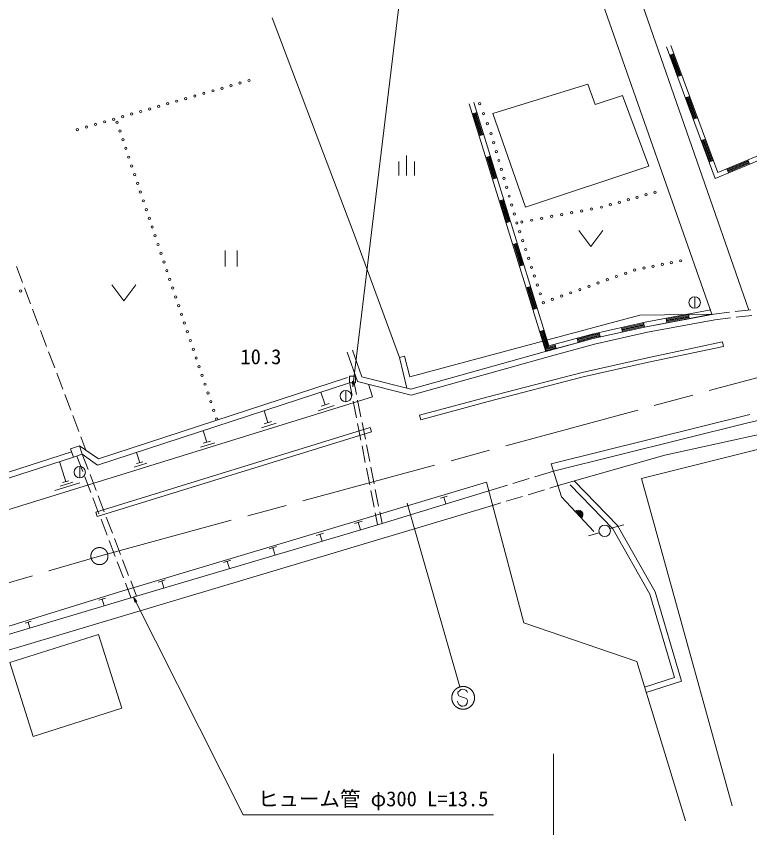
# Model space of a CAD drawing. Units: millimetres, scale not verified. Extents: x 40000 to 680000, y 20000 to 380000.
# Drawn here: x 157882 to 222317, y 266833 to 338134 of the extents above; entities that cross this region are included whole.
import ezdxf
from ezdxf.enums import TextEntityAlignment as Align

# ---------------------------------------------------------------- set-up
doc = ezdxf.new("R2010")
doc.units = ezdxf.units.MM
doc.header["$LTSCALE"] = 1000
doc.linetypes.add('CHAIN', pattern=[18.5, 12, -1.5, 3.5, -1.5])
for name, color, linetype, lineweight in [('M-BMK', 2, 'CHAIN', 13), ('M-STR-HTXT', 7, 'Continuous', 13), ('M-STR-STRC', 7, 'Continuous', 13), ('M-WORK', 1, 'Continuous', 13)]:
    doc.layers.add(name, color=color, linetype=linetype, lineweight=lineweight)
doc.styles.add('ＭＳ ゴシック', font='')
doc.styles.get('ＭＳ ゴシック').set_extended_font_data('MS Gothic')

# ---------------------------------------------------------------- blocks, each defined once
blk = doc.blocks.new('open_arrow')
at = {"color": 0, "linetype": 'Continuous', "lineweight": -2}
blk.add_lwpolyline([(7.5, 1.25), (0, 0), (7.5, -1.25)], dxfattribs=at)

msp = doc.modelspace()

# ---------------------------------------------------------------- linework, layer by layer
at = {"layer": 'M-BMK'}
for p, q in [((165192, 290701), (239945, 310992)), ((125228, 279019), (165192, 290701))]:
    msp.add_line(p, q, dxfattribs=at)
msp.add_circle((165192, 290701), 750, dxfattribs=at)
at = {"layer": 'M-STR-HTXT'}
msp.add_line((205080, 273338), (205080, 262590), dxfattribs=at)
for points in [[(187437, 305563), (192215, 345091), (212356, 345091)], [(168190, 287108), (177816, 267978), (199816, 267978)]]:
    msp.add_lwpolyline(points, dxfattribs=at)
at = {"layer": 'M-STR-STRC'}
for p, q in [((192223, 295344), (196863, 279210)), ((196810, 278874), (196681, 278735)), ((196941, 278967), (196810, 278874)), ((197107, 279001), (196941, 278967)), ((197222, 278984), (197107, 279001)), ((197367, 278912), (197222, 278984)), ((197477, 278838), (197367, 278912)), ((197511, 278726), (197477, 278838)), ((196681, 278735), (196665, 278622)), ((196665, 278622), (196751, 278439)), ((196751, 278439), (196902, 278366)), ((196902, 278366), (197435, 278178)), ((197435, 278178), (197515, 278006)), ((196669, 277847), (196630, 277957)), ((196753, 277669), (196669, 277847)), ((196856, 277596), (196753, 277669)), ((197003, 277521), (196856, 277596)), ((197123, 277504), (197003, 277521)), ((197290, 277533), (197123, 277504)), ((197415, 277629), (197290, 277533)), ((197486, 277778), (197415, 277629)), ((197515, 278006), (197486, 277778))]:
    msp.add_line(p, q, dxfattribs=at)
msp.add_lwpolyline([(198139, 278249), (198139, 278267), (198139, 278284), (198138, 278302), (198137, 278319), (198136, 278337), (198134, 278354), (198132, 278371), (198130, 278389), (198127, 278406), (198124, 278423), (198121, 278441), (198117, 278458), (198114, 278475), (198109, 278492), (198105, 278509), (198100, 278526), (198095, 278542), (198090, 278559), (198085, 278576), (198079, 278592), (198073, 278609), (198066, 278625), (198059, 278641), (198052, 278657), (198045, 278673), (198038, 278689), (198030, 278704), (198022, 278720), (198013, 278735), (198005, 278751), (197996, 278766), (197987, 278780), (197977, 278795), (197967, 278810), (197958, 278824), (197947, 278838), (197937, 278852), (197926, 278866), (197915, 278880), (197904, 278894), (197893, 278907), (197881, 278920), (197869, 278933), (197857, 278945), (197845, 278958), (197832, 278970), (197820, 278982), (197807, 278994), (197794, 279006), (197780, 279017), (197767, 279028), (197753, 279039), (197739, 279049), (197725, 279060), (197711, 279070), (197696, 279080), (197682, 279089), (197667, 279099), (197652, 279108), (197637, 279117), (197622, 279125), (197606, 279134), (197591, 279142), (197575, 279149), (197559, 279157), (197543, 279164), (197527, 279171), (197511, 279178), (197495, 279184), (197478, 279190), (197462, 279196), (197445, 279201), (197428, 279207), (197412, 279211), (197395, 279216), (197378, 279220), (197361, 279224), (197344, 279228), (197326, 279232), (197309, 279235), (197292, 279238), (197275, 279240), (197257, 279242), (197240, 279244), (197222, 279246), (197205, 279247), (197187, 279248), (197170, 279249), (197152, 279249), (197135, 279249), (197117, 279249), (197100, 279248), (197083, 279248), (197065, 279246), (197048, 279245), (197030, 279243), (197013, 279241), (196995, 279239), (196978, 279236), (196961, 279233), (196944, 279230), (196927, 279226), (196910, 279222), (196893, 279218), (196876, 279214), (196859, 279209), (196842, 279204), (196825, 279199), (196809, 279193), (196792, 279187), (196776, 279181), (196760, 279174), (196744, 279168), (196728, 279161), (196712, 279153), (196696, 279146), (196680, 279138), (196665, 279129), (196649, 279121), (196634, 279112), (196619, 279103), (196604, 279094), (196590, 279085), (196575, 279075), (196561, 279065), (196547, 279055), (196533, 279044), (196519, 279033), (196505, 279022), (196492, 279011), (196479, 279000), (196465, 278988), (196453, 278976), (196440, 278964), (196428, 278952), (196415, 278939), (196403, 278926), (196392, 278913), (196380, 278900), (196369, 278887), (196358, 278873), (196347, 278859), (196337, 278845), (196326, 278831), (196316, 278817), (196306, 278803), (196297, 278788), (196288, 278773), (196278, 278758), (196270, 278743), (196261, 278728), (196253, 278712), (196245, 278697), (196237, 278681), (196230, 278665), (196223, 278649), (196216, 278633), (196209, 278617), (196203, 278600), (196197, 278584), (196191, 278567), (196186, 278551), (196181, 278534), (196176, 278517), (196171, 278500), (196167, 278483), (196163, 278466), (196160, 278449), (196156, 278432), (196153, 278415), (196150, 278397), (196148, 278380), (196146, 278363), (196144, 278345), (196142, 278328), (196141, 278310), (196140, 278293), (196140, 278275), (196139, 278258), (196139, 278240), (196140, 278223), (196140, 278206), (196141, 278188), (196142, 278171), (196144, 278153), (196146, 278136), (196148, 278118), (196150, 278101), (196153, 278084), (196156, 278067), (196160, 278049), (196163, 278032), (196167, 278015), (196171, 277998), (196176, 277981), (196181, 277964), (196186, 277948), (196191, 277931), (196197, 277915), (196203, 277898), (196209, 277882), (196216, 277866), (196223, 277849), (196230, 277833), (196237, 277818), (196245, 277802), (196253, 277786), (196261, 277771), (196270, 277756), (196278, 277740), (196288, 277725), (196297, 277711), (196306, 277696), (196316, 277681), (196326, 277667), (196337, 277653), (196347, 277639), (196358, 277625), (196369, 277612), (196380, 277598), (196392, 277585), (196403, 277572), (196415, 277559), (196428, 277547), (196440, 277534), (196453, 277522), (196465, 277510), (196479, 277499), (196492, 277487), (196505, 277476), (196519, 277465), (196533, 277454), (196547, 277444), (196561, 277434), (196575, 277424), (196590, 277414), (196604, 277404), (196619, 277395), (196634, 277386), (196649, 277377), (196665, 277369), (196680, 277361), (196696, 277353), (196712, 277345), (196728, 277338), (196744, 277331), (196760, 277324), (196776, 277318), (196792, 277311), (196809, 277305), (196825, 277300), (196842, 277294), (196859, 277289), (196876, 277285), (196893, 277280), (196910, 277276), (196927, 277272), (196944, 277269), (196961, 277265), (196978, 277262), (196995, 277260), (197013, 277257), (197030, 277255), (197048, 277253), (197065, 277252), (197083, 277251), (197100, 277250), (197117, 277249), (197135, 277249), (197152, 277249), (197170, 277250), (197187, 277250), (197205, 277251), (197222, 277253), (197240, 277254), (197257, 277256), (197275, 277258), (197292, 277261), (197309, 277264), (197326, 277267), (197344, 277270), (197361, 277274), (197378, 277278), (197395, 277282), (197412, 277287), (197428, 277292), (197445, 277297), (197462, 277303), (197478, 277308), (197495, 277314), (197511, 277321), (197527, 277327), (197543, 277334), (197559, 277342), (197575, 277349), (197591, 277357), (197606, 277365), (197622, 277373), (197637, 277382), (197652, 277391), (197667, 277400), (197682, 277409), (197696, 277419), (197711, 277429), (197725, 277439), (197739, 277449), (197753, 277460), (197767, 277471), (197780, 277482), (197794, 277493), (197807, 277505), (197820, 277516), (197832, 277528), (197845, 277541), (197857, 277553), (197869, 277566), (197881, 277579), (197893, 277592), (197904, 277605), (197915, 277618), (197926, 277632), (197937, 277646), (197947, 277660), (197958, 277674), (197967, 277689), (197977, 277703), (197987, 277718), (197996, 277733), (198005, 277748), (198013, 277763), (198022, 277779), (198030, 277794), (198038, 277810), (198045, 277826), (198052, 277841), (198059, 277857), (198066, 277874), (198073, 277890), (198079, 277906), (198085, 277923), (198090, 277939), (198095, 277956), (198100, 277973), (198105, 277990), (198109, 278007), (198114, 278024), (198117, 278041), (198121, 278058), (198124, 278075), (198127, 278092), (198130, 278110), (198132, 278127), (198134, 278144), (198136, 278162), (198137, 278179), (198138, 278197), (198139, 278214), (198139, 278232)], close=True, dxfattribs=at)
at = {"layer": 'M-WORK'}
for p, q in [((211289, 343773), (222227, 312321)), ((208055, 343055), (218972, 311958)), ((184241, 327759), (180364, 337989)), ((219272, 323870), (214996, 335432)), ((219502, 324400), (215371, 335571)), ((215640, 334844), (215265, 334706)), ((216033, 332857), (215340, 334733)), ((216108, 332885), (215415, 334761)), ((216183, 332913), (215490, 334789)), ((216259, 332941), (215565, 334817)), ((215958, 332830), (216334, 332968)), ((208091, 332172), (199748, 329584)), ((208739, 330387), (208091, 332172)), ((211137, 331160), (208739, 330387)), ((213454, 324953), (211137, 331160)), ((217027, 331093), (216652, 330954)), ((217421, 329106), (216727, 330982)), ((217496, 329134), (216802, 331009)), ((217571, 329161), (216877, 331037)), ((217646, 329189), (216952, 331065)), ((204412, 308683), (197683, 330424)), ((204680, 309171), (198065, 330542)), ((198336, 329667), (197954, 329549)), ((198621, 327662), (198030, 329572)), ((198698, 327685), (198107, 329596)), ((198774, 327709), (198183, 329620)), ((198851, 327733), (198259, 329643)), ((199748, 329584), (202629, 321347)), ((231784, 329561), (219502, 324400)), ((217346, 329078), (217721, 329217)), ((231525, 329019), (219272, 323870)), ((187597, 318888), (184241, 327759)), ((198545, 327638), (198927, 327756)), ((218415, 327341), (218040, 327202)), ((218958, 325410), (218265, 327285)), ((219033, 325437), (218340, 327313)), ((218808, 325354), (218115, 327230)), ((218883, 325382), (218190, 327258)), ((192178, 324143), (192178, 325893)), ((199519, 325846), (199136, 325728)), ((191478, 324143), (191478, 325368)), ((192878, 324143), (192878, 325368)), ((199804, 323841), (199213, 325751)), ((199881, 323864), (199289, 325775)), ((199957, 323888), (199366, 325799)), ((200033, 323912), (199442, 325822)), ((218733, 325326), (219108, 325465)), ((222174, 325437), (220330, 324662)), ((222205, 325363), (220361, 324588)), ((222236, 325289), (220392, 324514)), ((222267, 325215), (220423, 324440)), ((222298, 325142), (222143, 325510)), ((202629, 321347), (213454, 324953)), ((220299, 324735), (220454, 324367)), ((199728, 323817), (200110, 323935)), ((200701, 322025), (200319, 321906)), ((200987, 320020), (200396, 321930)), ((201063, 320043), (200472, 321954)), ((201140, 320067), (200548, 321977)), ((201216, 320090), (200625, 322001)), ((200910, 319996), (201293, 320114)), ((191543, 308139), (187597, 318888)), ((207301, 319295), (208351, 317895)), ((208351, 317895), (209401, 319295)), ((201884, 318204), (201502, 318085)), ((202170, 316198), (201578, 318109)), ((202246, 316222), (201655, 318133)), ((202322, 316246), (201731, 318156)), ((202399, 316269), (201808, 318180)), ((176241, 317538), (176241, 316138)), ((177291, 316138), (177291, 317538)), ((157901, 316138), (158431, 314735)), ((202093, 316175), (202475, 316293)), ((166290, 314529), (167340, 313129)), ((167340, 313129), (168390, 314529)), ((158608, 314267), (159138, 312864)), ((203067, 314382), (202685, 314264)), ((203352, 312377), (202761, 314288)), ((203429, 312401), (202837, 314311)), ((203505, 312425), (202914, 314335)), ((203582, 312448), (202990, 314359)), ((217479, 313483), (217479, 312483)), ((159315, 312396), (159845, 310993)), ((203276, 312354), (203658, 312472)), ((218897, 312350), (213141, 311246)), ((221033, 312180), (222408, 312342)), ((192443, 306457), (212653, 311883)), ((212653, 311883), (219162, 311960)), ((213222, 310854), (219162, 311960)), ((218972, 311958), (213222, 310854)), ((214968, 311597), (215044, 311204)), ((216948, 311895), (214983, 311518)), ((216963, 311816), (214999, 311439)), ((216978, 311738), (215014, 311361)), ((216993, 311659), (215029, 311282)), ((217008, 311581), (216933, 311974)), ((219162, 311960), (220536, 312122)), ((219237, 311465), (220618, 311628)), ((221114, 311687), (222496, 311849)), ((213141, 311246), (208471, 310208)), ((213011, 311135), (211059, 310701)), ((213028, 311057), (211076, 310623)), ((213046, 310979), (211093, 310545)), ((213063, 310901), (211111, 310467)), ((213080, 310823), (212994, 311213)), ((213322, 310364), (219237, 311465)), ((160022, 310525), (160552, 309122)), ((203867, 310443), (204249, 310561)), ((203944, 310467), (204466, 308780)), ((204519, 308878), (204020, 310490)), ((204097, 310514), (204573, 308975)), ((204626, 309073), (204173, 310538)), ((208471, 310208), (204680, 309171)), ((208490, 310130), (209106, 310267)), ((209124, 310189), (208509, 310053)), ((208567, 309820), (213222, 310854)), ((213222, 310854), (208567, 309820)), ((208687, 309334), (213322, 310364)), ((209176, 309955), (209089, 310345)), ((211041, 310779), (211128, 310389)), ((208567, 309820), (204412, 308683)), ((204993, 308845), (208567, 309820)), ((207249, 309459), (207143, 309845)), ((208490, 310130), (207164, 309767)), ((207185, 309690), (208509, 310053)), ((208528, 309975), (207207, 309613)), ((207228, 309536), (208548, 309897)), ((208528, 309975), (209141, 310111)), ((209158, 310033), (208548, 309897)), ((213340, 308127), (219922, 309513)), ((220005, 309121), (219922, 309513)), ((187434, 308789), (188246, 306450)), ((192557, 305364), (204993, 308845)), ((205289, 309005), (204466, 308780)), ((204519, 308878), (205268, 309083)), ((205247, 309160), (204573, 308975)), ((204626, 309073), (205226, 309237)), ((205126, 308363), (208687, 309334)), ((205310, 308928), (205205, 309314)), ((213424, 307736), (220005, 309121)), ((160729, 308654), (161259, 307251)), ((186962, 308625), (187862, 306032)), ((191543, 308139), (191993, 308257)), ((192181, 305458), (191543, 308139)), ((191993, 308257), (192443, 306457)), ((192563, 304847), (205126, 308363)), ((207603, 306846), (213340, 308127)), ((207697, 306457), (213424, 307736)), ((161436, 306784), (161966, 305380)), ((199229, 304659), (207603, 306846)), ((165035, 298681), (187150, 305927)), ((165121, 299236), (186994, 306402)), ((187150, 306511), (187687, 306511)), ((187150, 305927), (187150, 306511)), ((187687, 305927), (187150, 305927)), ((187571, 305927), (187775, 304895)), ((187687, 306511), (187687, 305927)), ((187862, 306032), (192563, 304847)), ((188246, 306450), (192557, 305364)), ((199331, 304272), (207697, 306457)), ((186830, 305265), (186830, 304265)), ((187178, 305849), (187382, 304817)), ((189187, 304689), (188818, 305819)), ((124031, 284541), (189187, 304689)), ((162143, 304913), (162673, 303510)), ((185020, 303982), (184652, 305108)), ((193312, 303072), (199229, 304659)), ((185816, 303930), (184408, 303470)), ((185372, 304097), (184668, 303867)), ((187479, 304327), (187770, 302855)), ((187872, 304404), (188163, 302933)), ((193416, 302686), (199331, 304272)), ((222022, 302380), (228784, 303925)), ((162850, 303042), (163380, 301639)), ((179992, 302429), (179668, 303476)), ((193312, 303072), (193416, 302686)), ((204880, 298799), (222336, 303139)), ((180727, 302369), (179419, 301964)), ((180319, 302530), (179665, 302327)), ((187867, 302365), (188158, 300893)), ((188260, 302442), (188551, 300971)), ((205080, 298162), (222022, 302380)), ((214858, 299579), (229928, 302883)), ((164887, 294561), (188971, 302011)), ((165005, 294179), (189090, 301629)), ((174628, 300711), (174315, 301722)), ((189090, 301629), (188971, 302011)), ((163557, 301171), (163998, 300004)), ((212812, 297524), (228443, 301427)), ((163440, 300385), (162659, 300125)), ((163683, 299657), (163440, 300385)), ((163440, 300385), (165121, 299236)), ((175338, 300654), (174074, 300263)), ((174944, 300809), (174312, 300613)), ((188255, 300403), (188546, 298931)), ((188648, 300480), (188938, 299009)), ((155615, 297579), (162749, 299872)), ((162659, 300125), (162902, 299396)), ((162902, 299396), (163683, 299657)), ((163216, 299479), (163724, 298147)), ((163683, 299657), (165035, 298681)), ((163683, 299657), (164191, 298325)), ((168730, 298910), (168454, 299802)), ((205480, 296891), (214858, 299579)), ((155592, 297047), (162902, 299396)), ((162226, 297241), (161680, 299003)), ((169356, 298860), (168242, 298515)), ((169009, 298996), (168451, 298824)), ((205785, 295921), (204880, 298799)), ((163460, 298579), (163460, 297579)), ((188643, 298441), (188934, 296969)), ((189035, 298518), (189326, 297047)), ((203432, 297665), (205080, 298162)), ((162501, 297326), (161950, 297156)), ((163903, 297680), (164437, 296279)), ((164370, 297858), (164904, 296457)), ((201517, 297088), (202953, 297521)), ((220781, 268755), (212812, 297524)), ((163464, 297141), (161261, 296459)), ((162845, 297191), (161743, 296850)), ((166862, 287546), (199192, 297199)), ((199192, 297199), (202461, 284825)), ((199391, 296446), (201039, 296943)), ((204757, 296673), (205480, 296891)), ((206529, 296952), (210292, 293092)), ((206887, 297301), (210695, 293394)), ((165083, 295990), (165618, 294588)), ((189031, 296479), (189322, 295007)), ((189423, 296556), (189714, 295085)), ((190015, 293562), (199391, 296446)), ((195152, 295790), (195744, 295974)), ((200927, 295519), (202363, 295952)), ((202842, 296096), (204278, 296529)), ((208627, 292867), (205785, 295921)), ((164616, 295812), (165150, 294410)), ((195448, 295882), (195633, 295290)), ((199725, 295157), (200448, 295375)), ((152725, 281119), (199725, 295157)), ((165005, 294179), (164887, 294561)), ((189419, 294517), (189623, 293485)), ((189811, 294594), (190015, 293562)), ((165329, 293943), (165863, 292541)), ((165796, 294121), (166331, 292720)), ((187595, 293565), (188258, 293772)), ((168443, 287184), (190015, 293562)), ((187926, 293669), (188133, 293006)), ((210026, 293124), (211247, 293455)), ((210292, 293092), (213536, 287355)), ((210695, 293394), (213999, 287551)), ((184239, 292526), (184859, 292719)), ((184549, 292623), (184743, 292002)), ((208155, 292474), (209095, 292750)), ((166042, 292074), (166576, 290673)), ((166509, 292253), (167044, 290851)), ((180102, 291335), (180751, 291537)), ((180426, 291436), (180629, 290787)), ((166755, 290206), (167290, 288804)), ((167222, 290384), (167757, 288983)), ((176089, 290138), (176729, 290338)), ((176409, 290238), (176609, 289598)), ((167468, 288337), (167976, 287006)), ((167935, 288515), (168443, 287184)), ((170356, 288421), (170975, 288614)), ((170665, 288517), (170859, 287898)), ((151854, 282874), (166862, 287546)), ((213536, 287355), (215707, 280029)), ((213999, 287551), (216325, 279701)), ((152422, 282379), (168443, 287184)), ((165125, 286834), (165721, 287020)), ((165423, 286927), (165609, 286331)), ((158670, 284812), (159184, 284973)), ((158927, 284892), (159088, 284378)), ((202461, 284825), (212394, 281428)), ((157319, 281351), (165098, 283820)), ((165098, 283820), (167158, 277329)), ((159379, 274860), (157319, 281351)), ((212394, 281428), (216670, 267432)), ((215707, 280029), (213072, 279192)), ((216325, 279701), (213223, 278715)), ((167158, 277329), (159379, 274860))]:
    msp.add_line(p, q, dxfattribs=at)
for centre, radius in [((177536, 332260), 100), ((178329, 332488), 100), ((175156, 331579), 100), ((175950, 331806), 100), ((176743, 332033), 100), ((172777, 330898), 100), ((173570, 331125), 100), ((174363, 331352), 100), ((170398, 330217), 100), ((171191, 330444), 100), ((171984, 330671), 100), ((198594, 330457), 100), ((168019, 329536), 100), ((168812, 329763), 100), ((169605, 329990), 100), ((198929, 329574), 100), ((164846, 328628), 100), ((165639, 328855), 100), ((166432, 329082), 100), ((166735, 328822), 100), ((167225, 329309), 100), ((199263, 328691), 100), ((163260, 328174), 100), ((164053, 328401), 100), ((166993, 328055), 100), ((167250, 327287), 100), ((199598, 327808), 100), ((167508, 326520), 100), ((199824, 327025), 100), ((167765, 325753), 100), ((200050, 326241), 100), ((200276, 325458), 100), ((168022, 324986), 100), ((200502, 324674), 100), ((168280, 324219), 100), ((200728, 323891), 100), ((168537, 323452), 100), ((200954, 323107), 100), ((168795, 322684), 100), ((201180, 322324), 100), ((212422, 322228), 100), ((213205, 322445), 100), ((213988, 322662), 100), ((169052, 321917), 100), ((201406, 321540), 100), ((210074, 321576), 100), ((210857, 321793), 100), ((211640, 322011), 100), ((169310, 321150), 100), ((201632, 320757), 100), ((206668, 320870), 100), ((207542, 321033), 100), ((208417, 321196), 100), ((209291, 321359), 100), ((169567, 320383), 100), ((202296, 320055), 100), ((203170, 320218), 100), ((204045, 320381), 100), ((204919, 320544), 100), ((205793, 320707), 100), ((169825, 319616), 100), ((201858, 319974), 100), ((170082, 318848), 100), ((202116, 319195), 100), ((170339, 318081), 100), ((202373, 318417), 100), ((170597, 317314), 100), ((202631, 317638), 100), ((170854, 316547), 100), ((202889, 316860), 100), ((215434, 316484), 100), ((216241, 316643), 100), ((171112, 315780), 100), ((203146, 316081), 100), ((212208, 315844), 100), ((213015, 316004), 100), ((213821, 316164), 100), ((214628, 316324), 100), ((203404, 315303), 100), ((210602, 315269), 100), ((211405, 315557), 100), ((171369, 315013), 100), ((203661, 314524), 100), ((208192, 314406), 100), ((208995, 314693), 100), ((209799, 314981), 100), ((158274, 313995), 100), ((171627, 314245), 100), ((203919, 313746), 100), ((206586, 313830), 100), ((207389, 314118), 100), ((171884, 313478), 100), ((204176, 312967), 100), ((204979, 313255), 100), ((205783, 313542), 100), ((217479, 312983), 500), ((172142, 312711), 100), ((172399, 311944), 100), ((172657, 311177), 100), ((172914, 310409), 100), ((173171, 309642), 100), ((173429, 308875), 100), ((173686, 308108), 100), ((173944, 307341), 100), ((174201, 306574), 100), ((174459, 305806), 100), ((186830, 304765), 500), ((174716, 305039), 100), ((174974, 304272), 100), ((175231, 303505), 100), ((175489, 302738), 100), ((163460, 298079), 500), ((209570, 292925), 500)]:
    msp.add_circle(centre, radius, dxfattribs=at)
for radius in [400, 320, 240, 160, 100]:
    msp.add_arc((207265, 294331), radius, 312.92997, 132.92997, dxfattribs=at)

# ---------------------------------------------------------------- block references
at = {"layer": 'M-STR-HTXT', "xscale": 66.7, "yscale": 66.7}
for p, rotation in [((187437, 305563), 83.1), ((168190, 287108), 296.7)]:
    msp.add_blockref('open_arrow', p, dxfattribs=dict(at, rotation=rotation))

# ---------------------------------------------------------------- texts
at = {"layer": 'M-STR-HTXT', "style": 'ＭＳ ゴシック'}
msp.add_text('ヒューム管 φ300 L=13.5', height=1320, dxfattribs=at).set_placement((179116, 269378), align=Align.MIDDLE_LEFT)
at = {"layer": 'M-WORK', "style": 'ＭＳ ゴシック'}
msp.add_text('10.3', height=1320, dxfattribs=at).set_placement((177578, 308220), align=Align.MIDDLE_LEFT)

doc.saveas('drawing.dxf')
